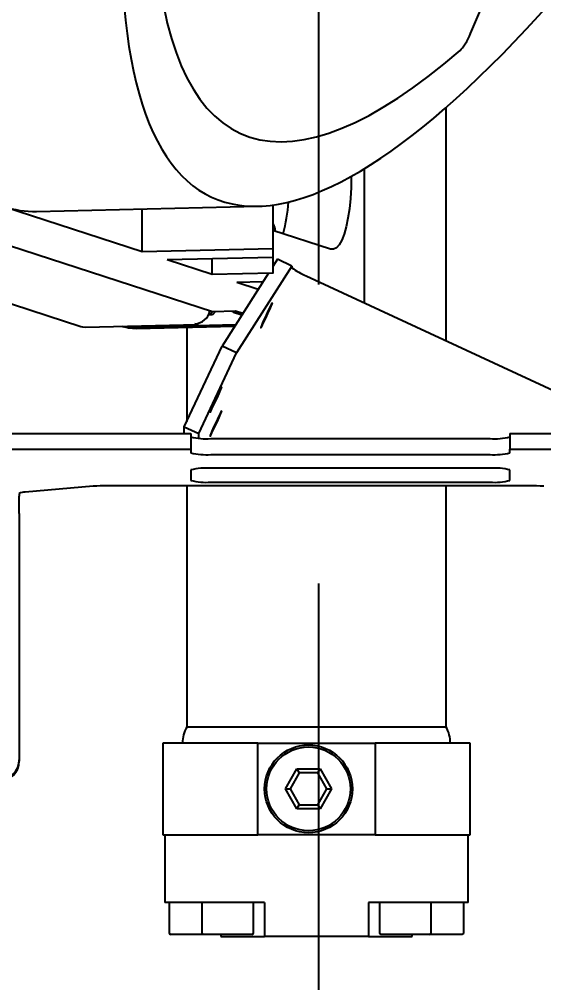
# Model space of a CAD drawing. Header units: inches. Extents: x -347369 to -260369, y 119522 to 149869.
# Drawn here: x -322558.6 to -322427.2, y 136699.5 to 136941.1 of the extents above; entities that cross this region are included whole.
import ezdxf

# ---------------------------------------------------------------- set-up
doc = ezdxf.new("R2010")
doc.units = ezdxf.units.IN
doc.header["$LTSCALE"] = 300
doc.linetypes.add('CENTRO', pattern=[2, 1.25, -0.25, 0.25, -0.25])
for name, color, linetype in [('ASSI', 254, 'CENTRO'), ('MACCHINA', 40, 'Continuous'), ('QUOTE', 7, 'Continuous')]:
    doc.layers.add(name, color=color, linetype=linetype)
doc.styles.get("Standard").update_dxf_attribs({"font": 'romans.shx'})
doc.dimstyles.new('sc1a100', dxfattribs={"dimscale": 100, "dimtxt": 3, "dimasz": 3, "dimexe": 0, "dimexo": 0, "dimgap": 1, "dimtad": 1, "dimzin": 12, "dimdsep": 46, "dimtxsty": 'Standard', "dimblk": 'CLOSEDBLANK', "dimcen": 1, "dimclrd": 253, "dimclre": 253, "dimclrt": 2, "dimadec": 0, "dimazin": 3, "dimtfac": 1, "dimtmove": 0, "dimatfit": 1, "dimldrblk": 'CLOSEDBLANK', "dimfxl": 1, "dimtolj": 1, "dimtzin": 0, "dimarcsym": 0})

# ---------------------------------------------------------------- blocks, each defined once
blk = doc.blocks.new('_ClosedBlank')
at = {"color": 0, "linetype": 'ByBlock', "lineweight": -2}
for p, q in [((-1, 0.16667), (0, 0)), ((-1, 0.16667), (-1, -0.16667)), ((0, 0), (-1, -0.16667))]:
    blk.add_line(p, q, dxfattribs=at)
blk = doc.blocks.new('*D28')
at = {"layer": 'Defpoints', "color": 0, "transparency": 16777216}
for p in [(-322483.62, 140399.66), (-321493.68, 139989.61), (-324251.39, 137231.89), (-323921.75, 136508.74), (-322483.62, 136499.66)]:
    blk.add_point(p, dxfattribs=at)
at = {"layer": 'QUOTE', "color": 253, "lineweight": -2, "transparency": 16777216}
for p, q in [((-324251.39, 137231.89), (-324517.44, 136965.84)), ((-322483.62, 136499.66), (-322483.62, 136123.4))]:
    blk.add_line(p, q, dxfattribs=at)
blk.add_arc((-322483.62, 138999.66), 2876.26, 230.97879, 264.02121, dxfattribs=at)
at = {"layer": 'QUOTE', "color": 253, "lineweight": -2, "transparency": 16777216, "xscale": 300, "yscale": 300, "zscale": 300}
for p, rotation in [((-324517.44, 136965.84), 137.9893954922992), ((-322483.62, 136123.4), 357.0106045077002)]:
    blk.add_blockref('_ClosedBlank', p, dxfattribs=dict(at, rotation=rotation))
at = {"layer": 'QUOTE', "color": 2, "transparency": 16777216, "insert": (-323488.65, 136573.31), "char_height": 300, "attachment_point": 5, "rotation": 337.5}
blk.add_mtext('\\A1;45°', dxfattribs=at)
blk = doc.blocks.new('*D38')
at = {"layer": 'Defpoints', "color": 0, "transparency": 16777216}
for p in [(-322483.62, 140399.66), (-323696.06, 139699.66), (-320318.56, 137749.66), (-322483.62, 136499.66), (-321507.47, 136317.71)]:
    blk.add_point(p, dxfattribs=at)
at = {"layer": 'QUOTE', "color": 253, "lineweight": -2, "transparency": 16777216}
for p, q in [((-320318.56, 137749.66), (-320011.93, 137572.62)), ((-322483.62, 136499.66), (-322483.62, 136145.58))]:
    blk.add_line(p, q, dxfattribs=at)
blk.add_arc((-322483.62, 138999.66), 2854.07, 276.02531, 323.97469, dxfattribs=at)
at = {"layer": 'QUOTE', "color": 253, "lineweight": -2, "transparency": 16777216, "xscale": 300, "yscale": 300, "zscale": 300}
for p, rotation in [((-320011.93, 137572.62), 56.98734634615995), ((-322483.62, 136145.58), 183.0126536538403)]:
    blk.add_blockref('_ClosedBlank', p, dxfattribs=dict(at, rotation=rotation))
at = {"layer": 'QUOTE', "color": 2, "transparency": 16777216, "insert": (-321181.59, 136744.46), "char_height": 300, "attachment_point": 5, "rotation": 30}
blk.add_mtext('\\A1;60°', dxfattribs=at)
blk = doc.blocks.new('A$Cad528b1c')
at = {"layer": 'ASSI'}
blk.add_line((0, 1400), (0, -2400), dxfattribs=at)
at = {"layer": 'MACCHINA'}
for p, q in [((38.14, -2062.07), (97.02, -1924.31)), ((-277.37, -2064.7), (-59.6, -2135.53)), ((-26.6, -2131.89), (-233.4, -2064.62)), ((32, -2139.15), (32, -2080.64)), ((11.57, -2129.66), (11.57, -2095.96)), ((-78.88, -2105.45), (-44.18, -2116.74)), ((-70.65, -2106.7), (-15.23, -2105.4)), ((-44.18, -2116.74), (-44.18, -2106.08)), ((-11.45, -2105.1), (-11.45, -2115.98)), ((-11.39, -2109.88), (-11.45, -2109.87)), ((3.03, -2116.16), (-11.45, -2111.45)), ((-44.18, -2116.74), (-11.45, -2115.98)), ((-11.45, -2115.98), (-11.45, -2118.15)), ((-37.93, -2118.77), (-11.45, -2118.15)), ((-37.93, -2118.77), (-26.68, -2122.43)), ((-26.68, -2122.43), (-26.68, -2118.51)), ((-11.45, -2118.15), (-11.45, -2122.08)), ((-10.31, -2118.71), (-11.45, -2120.5)), ((-6.68, -2120.4), (-10.31, -2118.71)), ((-6.68, -2120.4), (-20.53, -2142.13)), ((-6.68, -2120.4), (-6.68, -2120.83)), ((-26.68, -2122.43), (-11.45, -2122.08)), ((-12.5, -2122.15), (-24.15, -2140.45)), ((-11.45, -2122.08), (-11.45, -2122.25)), ((-3.06, -2122.87), (81.97, -2162.36)), ((-20.43, -2124.46), (-13.88, -2124.31)), ((-20.43, -2124.46), (-15.08, -2126.21)), ((-26.59, -2132.64), (-27.59, -2132.66)), ((-27.1, -2132.47), (-27.51, -2132.48)), ((-26.55, -2131.89), (-27.1, -2132.47)), ((-26.59, -2132.64), (-27.1, -2132.47)), ((-20.81, -2131.75), (-26.6, -2131.89)), ((-25.86, -2131.87), (-26.59, -2132.64)), ((-21.31, -2131.94), (-21.61, -2131.77)), ((-21.31, -2131.94), (-19.18, -2132.63)), ((-18.99, -2132.34), (-20.81, -2131.75)), ((-58.37, -2135.71), (-30.35, -2135.06)), ((-49.33, -2135.5), (-48.82, -2135.67)), ((-20.8, -2135.18), (-46.76, -2135.78)), ((-21.03, -2135.54), (-45.73, -2136.12)), ((-30.35, -2135.06), (-31, -2134.85)), ((-30.35, -2135.06), (-30.35, -2134.78)), ((-33, -2135.82), (-33, -2159.34)), ((-33.63, -2160.68), (-24.15, -2140.45)), ((-20.53, -2142.13), (-24.15, -2140.45)), ((-30, -2162.36), (-20.53, -2142.13)), ((-33.63, -2162.36), (-33.63, -2160.68)), ((-33.63, -2160.68), (-30, -2162.36)), ((-125, -2162.36), (-32, -2162.36)), ((-32, -2162.36), (-32, -2166.35)), ((-30, -2163.58), (-30, -2162.36)), ((-27, -2163.67), (43, -2163.67)), ((48, -2162.36), (125, -2162.36)), ((48, -2162.36), (48, -2166.35)), ((-125, -2166.35), (-32, -2166.35)), ((-32, -2166.35), (-32, -2167.22)), ((48, -2167.22), (48, -2166.35)), ((48, -2166.35), (125, -2166.35)), ((-27, -2167.66), (43, -2167.66)), ((-32, -2171.53), (-32, -2174.15)), ((43, -2171.1), (-27, -2171.1)), ((48, -2174.15), (48, -2171.53)), ((-56.46, -2175.63), (-73.54, -2177.12)), ((52.93, -2175.5), (-52.93, -2175.5)), ((-33, -2175.5), (-33, -2236)), ((-27, -2174.58), (43, -2174.58)), ((32, -2236), (32, -2175.5)), ((-75, -2177.42), (-75, -2178.11)), ((-75, -2182.45), (-75, -2178.11)), ((-75, -2182.45), (-75, -2244.21)), ((32, -2236), (-33, -2236)), ((-39, -2240), (-39, -2263)), ((-25.25, -2240), (-39, -2240)), ((-15.2, -2240), (-25.25, -2240)), ((-15.2, -2263), (-15.2, -2240)), ((-15.2, -2240), (14.2, -2240)), ((14.2, -2240), (14.2, -2263)), ((24.25, -2240), (14.2, -2240)), ((38, -2240), (24.25, -2240)), ((38, -2263), (38, -2240)), ((-75, -2244.21), (-75, -2244.56)), ((-8.27, -2251.5), (-5.39, -2246.5)), ((-5.39, -2246.5), (0.39, -2246.5)), ((-5.39, -2246.5), (-4.81, -2247.5)), ((-0.19, -2247.5), (0.39, -2246.5)), ((0.39, -2246.5), (3.27, -2251.5)), ((-4.81, -2247.5), (-7.12, -2251.5)), ((-0.19, -2247.5), (-4.81, -2247.5)), ((2.12, -2251.5), (-0.19, -2247.5)), ((-5.39, -2256.5), (-8.27, -2251.5)), ((-8.27, -2251.5), (-7.12, -2251.5)), ((-7.12, -2251.5), (-4.81, -2255.5)), ((-0.19, -2255.5), (2.12, -2251.5)), ((3.27, -2251.5), (0.39, -2256.5)), ((2.12, -2251.5), (3.27, -2251.5)), ((-5.39, -2256.5), (-4.81, -2255.5)), ((0.39, -2256.5), (-5.39, -2256.5)), ((-4.81, -2255.5), (-0.19, -2255.5)), ((-0.19, -2255.5), (0.39, -2256.5)), ((-39, -2263), (-25.25, -2263)), ((-38.5, -2263), (-38.5, -2280)), ((-25.25, -2263), (-15.2, -2263)), ((14.2, -2263), (-15.2, -2263)), ((14.2, -2263), (24.25, -2263)), ((24.25, -2263), (38, -2263)), ((37.5, -2280), (37.5, -2263)), ((-13.5, -2280), (-38.5, -2280)), ((-37.43, -2280), (-37.43, -2287.6)), ((-29.27, -2280), (-29.27, -2287.6)), ((-16.27, -2287.6), (-16.27, -2280)), ((-13.5, -2280), (-13.5, -2288.5)), ((37.5, -2280), (12.5, -2280)), ((12.5, -2280), (12.5, -2288.5)), ((15.27, -2280), (15.27, -2287.6)), ((28.27, -2287.6), (28.27, -2280)), ((36.43, -2287.6), (36.43, -2280)), ((-36.37, -2288), (-37.03, -2288)), ((-28.87, -2288), (-36.37, -2288)), ((-26.11, -2288), (-28.87, -2288)), ((-16.67, -2288), (-26.11, -2288)), ((-24.5, -2288), (-24.5, -2288.5)), ((-24.5, -2288.5), (-19.74, -2288.5)), ((-19.74, -2288.5), (-13.5, -2288.5)), ((12.5, -2288.5), (-13.5, -2288.5)), ((12.5, -2288.5), (18.74, -2288.5)), ((26.88, -2288), (15.67, -2288)), ((18.74, -2288.5), (23.5, -2288.5)), ((23.5, -2288.5), (23.5, -2288)), ((27.87, -2288), (26.88, -2288)), ((36.03, -2288), (27.87, -2288))]:
    blk.add_line(p, q, dxfattribs=at)
at = {"layer": 'MACCHINA', "flags": 128}
for points in [[(8.21, -2097.92), (8.16, -2100.74), (8, -2103.46), (7.74, -2106.04), (7.39, -2108.42), (6.94, -2110.55), (6.42, -2112.39), (5.83, -2113.91), (5.18, -2115.06), (4.49, -2115.83), (3.77, -2116.2), (3.03, -2116.16)], [(-11.54, -2129.6), (-11.62, -2129.68), (-11.86, -2130.08), (-12.21, -2130.78), (-12.66, -2131.69), (-13.15, -2132.72), (-13.62, -2133.75), (-14.03, -2134.68), (-14.32, -2135.4), (-14.48, -2135.83), (-14.48, -2135.93), (-14.32, -2135.69), (-14.03, -2135.13), (-13.62, -2134.31), (-13.15, -2133.33), (-12.66, -2132.28), (-12.21, -2131.29), (-11.86, -2130.46), (-11.62, -2129.87), (-11.54, -2129.6)], [(-59.6, -2135.53), (-59.12, -2135.65), (-58.37, -2135.71)], [(-49.27, -2135.5), (-48.65, -2135.64), (-46.76, -2135.78)], [(-45.73, -2136.12), (-47.61, -2135.97), (-48.82, -2135.67)], [(-24.22, -2150.68), (-24.3, -2150.75), (-24.54, -2151.16), (-24.89, -2151.85), (-25.34, -2152.76), (-25.82, -2153.79), (-26.3, -2154.83), (-26.7, -2155.75), (-27, -2156.47), (-27.16, -2156.9), (-27.16, -2157), (-27, -2156.76), (-26.7, -2156.2), (-26.3, -2155.39), (-25.82, -2154.4), (-25.34, -2153.36), (-24.89, -2152.36), (-24.54, -2151.53), (-24.3, -2150.95), (-24.22, -2150.68)], [(-24.22, -2156.69), (-24.3, -2156.76), (-24.54, -2157.17), (-24.89, -2157.87), (-25.34, -2158.78), (-25.82, -2159.81), (-26.3, -2160.84), (-26.7, -2161.77), (-27, -2162.48), (-27.16, -2162.92), (-27.16, -2163.02), (-27, -2162.77), (-26.7, -2162.21), (-26.3, -2161.4), (-25.82, -2160.42), (-25.34, -2159.37), (-24.89, -2158.38), (-24.54, -2157.54), (-24.3, -2156.96), (-24.22, -2156.69)]]:
    blk.add_lwpolyline(points, dxfattribs=at)
at = {"layer": 'MACCHINA'}
for radius in [11, 10.5]:
    blk.add_circle((-2.5, -2251.5), radius, dxfattribs=at)
for centre, radius, start, end in [((-71.15, -2082.15), 24.56, 251.6377, 271.1535), ((-47.24, -2101.51), 39.84, 344.3088, 355.9156), ((-13.77, -2111.68), 2.98, 0.319, 37.0692), ((2.24, -2109.17), 14.68, 232.5826, 248.8588), ((-31.16, -2130.84), 4.02, 272.3325, 347.8541), ((-28.24, -2149), 14.72, 255.2041, 274.8338), ((44.24, -2149), 14.72, 265.1662, 284.7959), ((-28.24, -2152.99), 14.72, 255.2041, 274.8338), ((44.24, -2152.99), 14.72, 265.1662, 284.7959), ((-28.24, -2185.77), 14.72, 85.1662, 104.7959), ((44.24, -2185.77), 14.72, 75.2041, 94.8338), ((-28.24, -2159.92), 14.72, 255.2041, 274.8338), ((44.24, -2159.92), 14.72, 265.1662, 284.7959), ((-53.14, -2218.59), 43.09, 89.7149, 94.4202), ((53.14, -2218.59), 43.09, 85.5798, 90.2851), ((-73.72, -2179.88), 2.77, 86.2349, 117.53), ((-26.07, -2240), 8, 150, 180), ((25.07, -2240), 8, 0, 30), ((-79.99, -2244.2), 4.99, 269.891, 359.8906), ((-79.99, -2244.55), 4.99, 269.891, 359.8906), ((-37.03, -2287.6), 0.4, 180, 270), ((-28.87, -2287.6), 0.4, 180, 270), ((-16.67, -2287.6), 0.4, 270, 0), ((15.67, -2287.6), 0.4, 180, 270), ((27.87, -2287.6), 0.4, 270, 0), ((36.03, -2287.6), 0.4, 270, 0)]:
    blk.add_arc(centre, radius, start, end, dxfattribs=at)
for centre, major_axis, start_param, end_param in [((127.52, -1749.47), (153.71, 353.9), 1.594453, 4.02308), ((127.52, -1749.47), (146.73, 337.83), 2.712538, 3.617962), ((36.85, -2061.65), (2.18, 5.02), 3.617962, 4.736046)]:
    blk.add_ellipse(centre, major_axis=major_axis, ratio=0.247592, start_param=start_param, end_param=end_param, dxfattribs=at)

msp = doc.modelspace()

# ---------------------------------------------------------------- block references
msp.add_blockref('A$Cad528b1c', (-322483.625, 138999.656))

# ---------------------------------------------------------------- dimensions: what is measured, and where the dimension line sits
at = {"layer": 'QUOTE'}
for base, line2, picture, middle in [((-323921.753, 136508.745), ((-324251.392, 137231.889), (-321493.675, 139989.605)), '*D28', (-323488.649, 136573.311)), ((-321507.475, 136317.706), ((-320318.561, 137749.656), (-323696.06, 139699.656)), '*D38', (-321181.589, 136744.464))]:
    dim = msp.add_angular_dim_2l(base=base, line1=((-322483.625, 136499.656), (-322483.625, 140399.656)), line2=line2, dimstyle='sc1a100', dxfattribs=at)
    dim.commit()
    dim.dimension.update_dxf_attribs({"geometry": picture, "text_midpoint": middle})

doc.saveas('drawing.dxf')
